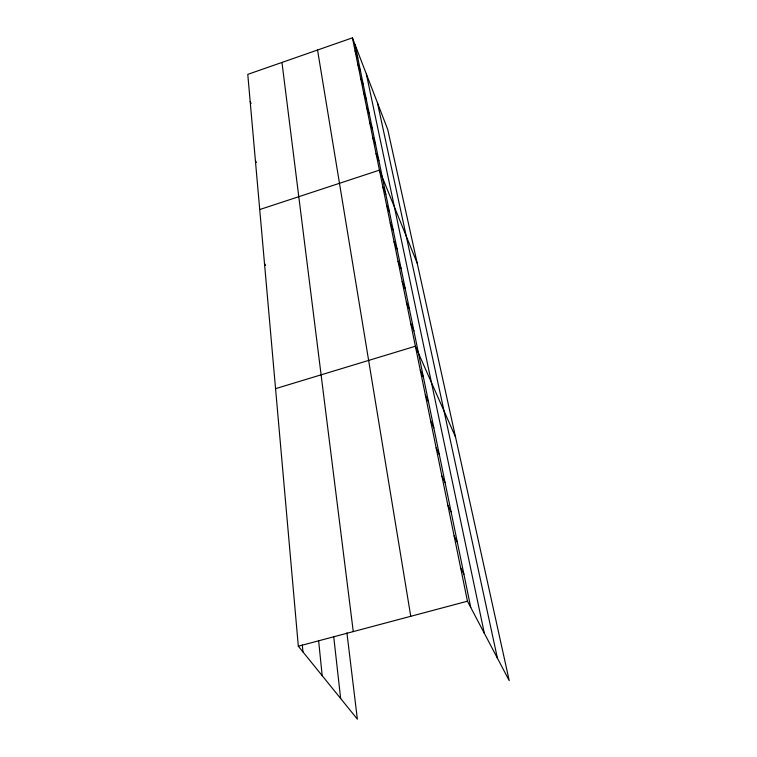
<?xml version="1.0" encoding="UTF-8"?>
<svg xmlns="http://www.w3.org/2000/svg" width="757" height="757" viewBox="0 0 757 757"><rect width="100%" height="100%" fill="white"/><g stroke="black" fill="none" stroke-linecap="round" stroke-linejoin="round"><path stroke-width="1.14" d="M352.421 37.85L467.457 601.209L509.224 680.628L387.754 129.579L352.421 37.85L247.776 74.366L298.324 646.213L357.361 719.15L346.924 632.852M259.727 209.557L379.437 170.145L417.211 263.199M275.557 388.653L415.394 346.242L455.515 436.978M298.324 646.213L467.457 601.209M264.486 263.427L265.546 265.347M460.644 567.816L463.899 574.194M255.393 160.484L256.368 162.405M454.115 535.89L457.37 542.391M447.879 505.316L451.106 511.931M250.179 101.466L251.106 103.368M441.899 476.03L445.107 482.739M436.164 447.945L439.344 454.73M430.657 420.987L433.818 427.837M425.368 395.088L428.509 402.005M420.286 370.192L423.4 377.156M410.824 323.845L413.89 330.885M406.405 302.251L409.461 309.31M402.156 281.405L405.175 288.483M398.04 261.269L401.04 268.366M394.066 241.814L397.047 248.921M390.224 223.012L393.176 230.109M386.515 204.816L389.439 211.913M382.919 187.197L385.824 194.303M376.059 153.614L378.916 160.702M372.785 137.594L375.614 144.672M369.615 122.057L372.425 129.116M366.539 106.983L369.321 114.023M363.549 92.345L366.303 99.366M360.644 78.132L363.379 85.134M357.824 64.326L360.54 71.3M355.08 50.899L357.777 57.854M377.459 102.867L497.415 658.183M366.369 74.063L484.366 633.363M355.09 44.777L470.74 607.445M317.543 50.019L410.758 616.302M281.973 62.434L353.264 631.593M333.714 636.637L340.65 698.503M318.612 640.564L322.189 675.698M302.317 645.002L302.951 651.928"/></g></svg>
